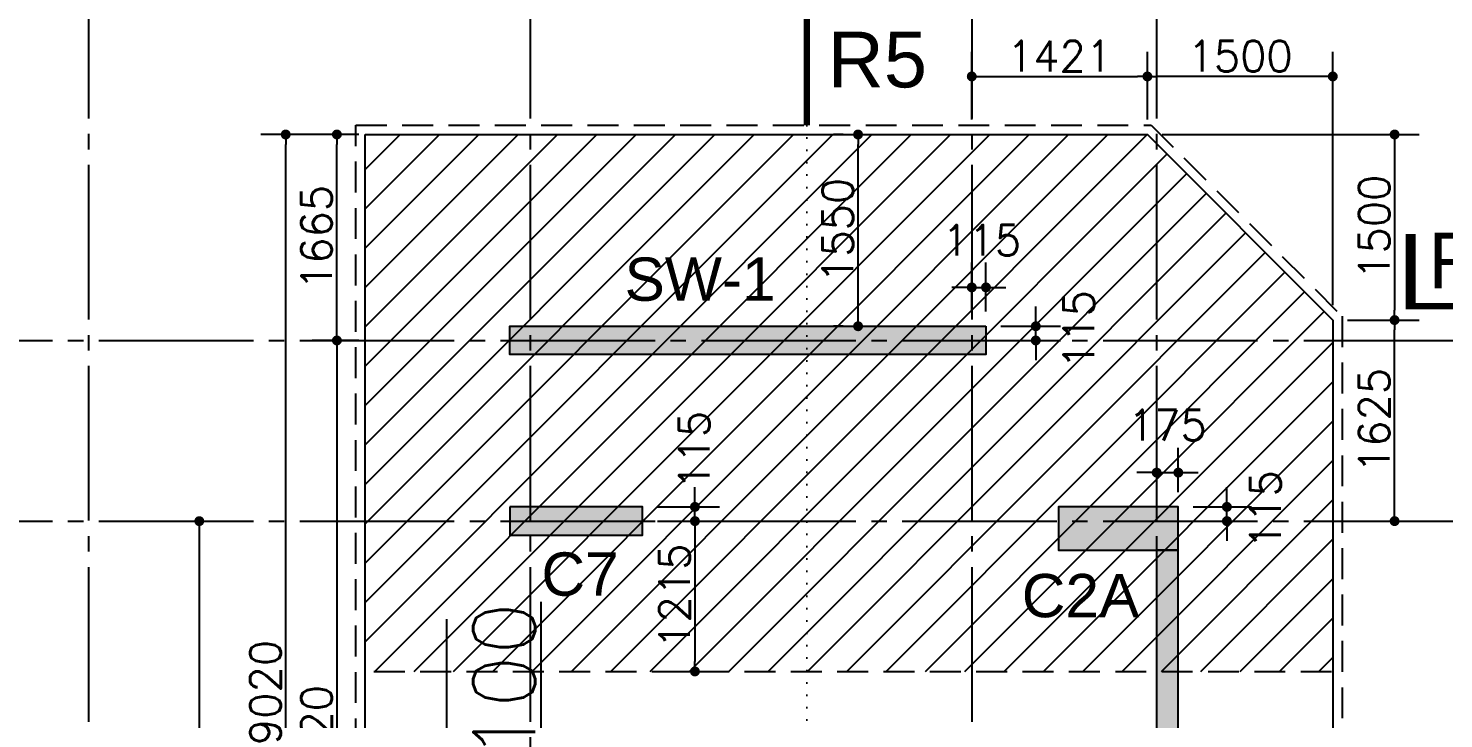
# Model space of a CAD drawing. Extents: x -200722 to 834823, y -494970 to 88783.
# Drawn here: x 272698 to 284150, y 28517 to 34097 of the extents above; entities that cross this region are included whole.
import ezdxf
from ezdxf.enums import TextEntityAlignment as Align

# ---------------------------------------------------------------- set-up
doc = ezdxf.new("R2010")
doc.units = 0
doc.header["$LTSCALE"] = 100
doc.header["$MEASUREMENT"] = 0
doc.header["$PDMODE"] = 34
for name, pattern in [('ACAD_ISO04W100', [30, 24, -3, 0, -3]), ('CL', [3.25, 2.5, -0.25, 0.25, -0.25]), ('DOT', [0.25, 0, -0.25]), ('HIDDEN', [0.375, 0.25, -0.125])]:
    doc.linetypes.add(name, pattern=pattern)
doc.layers.get('0').update_dxf_attribs({"linetype": 'CONTINUOUS'})
doc.layers.get('DEFPOINTS').update_dxf_attribs({"linetype": 'CONTINUOUS'})
for name, color, linetype in [('A-Grid', 5, 'ACAD_ISO04W100'), ('BEAM', 4, 'CONTINUOUS'), ('COL. SHED. STEEL.', 6, 'CONTINUOUS'), ('COL_H', 235, 'CONTINUOUS'), ('DIM', 3, 'CONTINUOUS'), ('F_EXEC', 3, 'HIDDEN'), ('F_FTG1', 11, 'CONTINUOUS'), ('TEXT', 2, 'CONTINUOUS')]:
    doc.layers.add(name, color=color, linetype=linetype)
doc.layers.add('HATCH', color=252, linetype='CONTINUOUS', lineweight=30)
doc.styles.add('AR', font='arial.ttf')
doc.styles.add('ROMANS', font='romans.shx')
doc.styles.get("Standard").update_dxf_attribs({"font": 'simplex.shx'})
doc.styles.add('TIMES-N', font='arial.ttf')
doc.dimstyles.new('01 S.K', dxfattribs={"dimtxt": 230, "dimasz": 100, "dimexe": 200, "dimexo": 100, "dimgap": 50, "dimtad": 1, "dimdec": 0, "dimzin": 0, "dimdsep": 46, "dimtxsty": 'Standard', "dimblk": 'DOT', "dimcen": 0.09, "dimclrd": 4, "dimclre": 4, "dimclrt": 4, "dimadec": 0, "dimazin": 0, "dimtfac": 1, "dimtdec": 0, "dimtofl": 0, "dimtmove": 0, "dimatfit": 3, "dimfxl": 2, "dimtolj": 1, "dimtzin": 0, "dimarcsym": 1})
doc.dimstyles.new('STANDARD$0', dxfattribs={"dimtxt": 2.5, "dimasz": 2.5, "dimexe": 2, "dimexo": 0.7, "dimgap": 0.9, "dimtad": 1, "dimdec": 0, "dimdsep": 46, "dimtxsty": 'ROMANS', "dimcen": 0.09, "dimclrd": 4, "dimclre": 4, "dimclrt": 3, "dimadec": 0, "dimazin": 0, "dimtfac": 1, "dimtdec": 0, "dimtmove": 0, "dimatfit": 3, "dimfxl": 1, "dimtolj": 1, "dimtzin": 0, "dimarcsym": 0})

# ---------------------------------------------------------------- blocks, each defined once
blk = doc.blocks.new('DOT')
at = {"color": 0, "linetype": 'ByBlock'}
blk.add_line((-0.5, 0), (-1, 0), dxfattribs=at)
at = {"color": 0, "linetype": 'ByBlock', "const_width": 0.5}
blk.add_lwpolyline([(-0.25, 0, 1), (0.25, 0, 1)], format="xyb", close=True, dxfattribs=at)
blk = doc.blocks.new('*D399')
at = {"layer": 'BEAM', "color": 0, "lineweight": -2, "transparency": 16777216}
for p, q in [((279292, 33239), (279212, 33239)), ((279412, 31769), (279412, 33159)), ((279292, 31689), (279212, 31689))]:
    blk.add_line(p, q, dxfattribs=at)
at = {"layer": 'DEFPOINTS', "color": 0, "lineweight": -3, "transparency": 16777216}
for p in [(279412, 33239, 7447), (279412, 33239), (279412, 31689, 7447)]:
    blk.add_point(p, dxfattribs=at)
at = {"layer": 'BEAM', "color": 0, "lineweight": -2, "transparency": 16777216, "xscale": 80, "yscale": 80, "zscale": 80}
for p, rotation in [((279412, 33239), 90), ((279412, 31689), 270)]:
    blk.add_blockref('DOT', p, dxfattribs=dict(at, rotation=rotation))
at = {"layer": 'BEAM', "color": 0, "transparency": 16777216, "insert": (279248, 32464), "char_height": 248, "attachment_point": 5, "rotation": 90}
blk.add_mtext('\\A1;1550', dxfattribs=at)
blk = doc.blocks.new('_DOT')
at = {"color": 0, "linetype": 'ByBlock'}
blk.add_line((-0.5, 0), (-1, 0), dxfattribs=at)
at = {"color": 0, "linetype": 'ByBlock', "const_width": 0.5}
blk.add_lwpolyline([(-0.25, 0, 1), (0.25, 0, 1)], format="xyb", close=True, dxfattribs=at)
blk = doc.blocks.new('*D410')
at = {"layer": 'BEAM', "color": 0, "lineweight": -2, "transparency": 16777216}
for p, q in [((280332, 31809), (280332, 32203)), ((280447, 31809), (280447, 32203)), ((280252, 32003), (280172, 32003)), ((280332, 32003), (280447, 32003)), ((280527, 32003), (280607, 32003))]:
    blk.add_line(p, q, dxfattribs=at)
at = {"layer": 'DEFPOINTS', "color": 0, "lineweight": -3, "transparency": 16777216}
for p in [(280447, 32003), (280332, 31689, 7447), (280447, 31689, 7447)]:
    blk.add_point(p, dxfattribs=at)
at = {"layer": 'BEAM', "color": 0, "lineweight": -2, "transparency": 16777216, "xscale": 80, "yscale": 80, "zscale": 80}
blk.add_blockref('DOT', (280332, 32003), dxfattribs=at)
at = {"layer": 'BEAM', "color": 0, "lineweight": -2, "transparency": 16777216, "xscale": 80, "yscale": 80, "zscale": 80, "rotation": 180}
blk.add_blockref('DOT', (280447, 32003), dxfattribs=at)
at = {"layer": 'BEAM', "color": 0, "transparency": 16777216, "insert": (280412, 32384), "char_height": 248, "attachment_point": 5}
blk.add_mtext('\\A1;115', dxfattribs=at)
blk = doc.blocks.new('*D411')
at = {"layer": 'BEAM', "color": 0, "lineweight": -2, "transparency": 16777216}
for p, q in [((280850, 31769), (280850, 31849)), ((280567, 31689), (281050, 31689)), ((280850, 31574), (280850, 31689)), ((280567, 31574), (281050, 31574)), ((280850, 31494), (280850, 31414))]:
    blk.add_line(p, q, dxfattribs=at)
at = {"layer": 'DEFPOINTS', "color": 0, "lineweight": -3, "transparency": 16777216}
for p in [(280447, 31689, 7447), (280850, 31689), (280447, 31574, 7447)]:
    blk.add_point(p, dxfattribs=at)
at = {"layer": 'BEAM', "color": 0, "lineweight": -2, "transparency": 16777216, "xscale": 80, "yscale": 80, "zscale": 80}
for p, rotation in [((280850, 31689), 270), ((280850, 31574), 90)]:
    blk.add_blockref('DOT', p, dxfattribs=dict(at, rotation=rotation))
at = {"layer": 'BEAM', "color": 0, "transparency": 16777216, "insert": (281198, 31662), "char_height": 248, "attachment_point": 5, "rotation": 90}
blk.add_mtext('\\A1;115', dxfattribs=at)
blk = doc.blocks.new('*D407')
at = {"layer": 'BEAM', "color": 0, "lineweight": -2, "transparency": 16777216}
for p, q in [((281828, 30349), (281828, 30706)), ((282003, 30349), (282003, 30706)), ((281748, 30506), (281668, 30506)), ((281828, 30506), (282003, 30506)), ((282083, 30506), (282163, 30506))]:
    blk.add_line(p, q, dxfattribs=at)
at = {"layer": 'DEFPOINTS', "color": 0, "lineweight": -3, "transparency": 16777216}
for p in [(282003, 30506), (281828, 30229, 7447), (282003, 30229, 7447)]:
    blk.add_point(p, dxfattribs=at)
at = {"layer": 'BEAM', "color": 0, "lineweight": -2, "transparency": 16777216, "xscale": 80, "yscale": 80, "zscale": 80}
blk.add_blockref('DOT', (281828, 30506), dxfattribs=at)
at = {"layer": 'BEAM', "color": 0, "lineweight": -2, "transparency": 16777216, "xscale": 80, "yscale": 80, "zscale": 80, "rotation": 180}
blk.add_blockref('DOT', (282003, 30506), dxfattribs=at)
at = {"layer": 'BEAM', "color": 0, "transparency": 16777216, "insert": (281915, 30890), "char_height": 248, "attachment_point": 5}
blk.add_mtext('\\A1;175', dxfattribs=at)
blk = doc.blocks.new('*D408')
at = {"layer": 'BEAM', "color": 0, "lineweight": -2, "transparency": 16777216}
for p, q in [((282396, 30309), (282396, 30389)), ((282123, 30229), (282596, 30229)), ((282396, 30114), (282396, 30229)), ((282123, 30114), (282596, 30114)), ((282396, 30034), (282396, 29954))]:
    blk.add_line(p, q, dxfattribs=at)
at = {"layer": 'DEFPOINTS', "color": 0, "lineweight": -3, "transparency": 16777216}
for p in [(282003, 30229, 7447), (282396, 30229), (282003, 30114, 7447)]:
    blk.add_point(p, dxfattribs=at)
at = {"layer": 'BEAM', "color": 0, "lineweight": -2, "transparency": 16777216, "xscale": 80, "yscale": 80, "zscale": 80}
for p, rotation in [((282396, 30229), 270), ((282396, 30114), 90)]:
    blk.add_blockref('DOT', p, dxfattribs=dict(at, rotation=rotation))
at = {"layer": 'BEAM', "color": 0, "transparency": 16777216, "insert": (282708, 30206), "char_height": 248, "attachment_point": 5, "rotation": 90}
blk.add_mtext('\\A1;115', dxfattribs=at)
blk = doc.blocks.new('*D409')
at = {"layer": 'BEAM', "color": 0, "lineweight": -2, "transparency": 16777216}
for p, q in [((278092, 30309), (278092, 30389)), ((277789, 30229), (278292, 30229)), ((278092, 30114), (278092, 30229)), ((277789, 30114), (278292, 30114)), ((278092, 30034), (278092, 29954))]:
    blk.add_line(p, q, dxfattribs=at)
at = {"layer": 'DEFPOINTS', "color": 0, "lineweight": -3, "transparency": 16777216}
for p in [(277669, 30229, 7447), (278092, 30229), (277669, 30114, 7447)]:
    blk.add_point(p, dxfattribs=at)
at = {"layer": 'BEAM', "color": 0, "lineweight": -2, "transparency": 16777216, "xscale": 80, "yscale": 80, "zscale": 80}
for p, rotation in [((278092, 30229), 270), ((278092, 30114), 90)]:
    blk.add_blockref('DOT', p, dxfattribs=dict(at, rotation=rotation))
at = {"layer": 'BEAM', "color": 0, "transparency": 16777216, "insert": (278086, 30687), "char_height": 248, "attachment_point": 5, "rotation": 90}
blk.add_mtext('\\A1;115', dxfattribs=at)
blk = doc.blocks.new('*D403')
at = {"layer": 'BEAM', "color": 0, "lineweight": -2, "transparency": 16777216}
for p, q in [((277789, 30114), (278292, 30114)), ((278092, 30034), (278092, 28979)), ((277789, 28899), (278292, 28899))]:
    blk.add_line(p, q, dxfattribs=at)
at = {"layer": 'DEFPOINTS', "color": 0, "lineweight": -3, "transparency": 16777216}
for p in [(277669, 30114, 7447), (277669, 28899, 7447), (278092, 28899)]:
    blk.add_point(p, dxfattribs=at)
at = {"layer": 'BEAM', "color": 0, "lineweight": -2, "transparency": 16777216, "xscale": 80, "yscale": 80, "zscale": 80}
for p, rotation in [((278092, 30114), 90), ((278092, 28899), 270)]:
    blk.add_blockref('DOT', p, dxfattribs=dict(at, rotation=rotation))
at = {"layer": 'BEAM', "color": 0, "transparency": 16777216, "insert": (277928, 29507), "char_height": 248, "attachment_point": 5, "rotation": 90}
blk.add_mtext('\\A1;1215', dxfattribs=at)
blk = doc.blocks.new('*D803')
at = {"layer": 'BEAM', "color": 0, "lineweight": -2, "transparency": 16777216}
for p, q in [((274082, 30034), (274082, 25234)), ((274202, 30114), (274282, 30114)), ((273962, 25154), (273882, 25154))]:
    blk.add_line(p, q, dxfattribs=at)
at = {"layer": 'DEFPOINTS', "color": 0, "lineweight": -3, "transparency": 16777216}
for p in [(274082, 30114, 7447), (274082, 25154, 7447), (274082, 25154)]:
    blk.add_point(p, dxfattribs=at)
at = {"layer": 'BEAM', "color": 0, "lineweight": -2, "transparency": 16777216, "xscale": 80, "yscale": 80, "zscale": 80}
for p, rotation in [((274082, 30114), 90), ((274082, 25154), 270)]:
    blk.add_blockref('DOT', p, dxfattribs=dict(at, rotation=rotation))
at = {"layer": 'BEAM', "color": 0, "transparency": 16777216, "insert": (273918, 27634), "char_height": 248, "attachment_point": 5, "rotation": 90}
blk.add_mtext('\\A1;4960', dxfattribs=at)
blk = doc.blocks.new('*D862')
at = {"layer": 'BEAM', "color": 0, "lineweight": -2, "transparency": 16777216}
for p, q in [((275374, 31574), (274995, 31574)), ((275195, 31494), (275195, 25234)), ((275374, 25154), (274995, 25154))]:
    blk.add_line(p, q, dxfattribs=at)
at = {"layer": 'DEFPOINTS', "color": 0, "lineweight": -3, "transparency": 16777216}
for p in [(275494, 31574, 7447), (275195, 25154), (275494, 25154, 7447)]:
    blk.add_point(p, dxfattribs=at)
at = {"layer": 'BEAM', "color": 0, "lineweight": -2, "transparency": 16777216, "xscale": 80, "yscale": 80, "zscale": 80}
for p, rotation in [((275195, 31574), 90), ((275195, 25154), 270)]:
    blk.add_blockref('DOT', p, dxfattribs=dict(at, rotation=rotation))
at = {"layer": 'BEAM', "color": 0, "transparency": 16777216, "insert": (275031, 28364), "char_height": 248, "attachment_point": 5, "rotation": 90}
blk.add_mtext('\\A1;6420', dxfattribs=at)
blk = doc.blocks.new('*D863')
at = {"layer": 'BEAM', "color": 0, "lineweight": -2, "transparency": 16777216}
for p, q in [((275374, 33239), (274995, 33239)), ((275195, 31654), (275195, 33159)), ((275374, 31574), (274995, 31574))]:
    blk.add_line(p, q, dxfattribs=at)
at = {"layer": 'DEFPOINTS', "color": 0, "lineweight": -3, "transparency": 16777216}
for p in [(275195, 33239), (275494, 33239, 7447), (275494, 31574, 7447)]:
    blk.add_point(p, dxfattribs=at)
at = {"layer": 'BEAM', "color": 0, "lineweight": -2, "transparency": 16777216, "xscale": 80, "yscale": 80, "zscale": 80}
for p, rotation in [((275195, 33239), 90), ((275195, 31574), 270)]:
    blk.add_blockref('DOT', p, dxfattribs=dict(at, rotation=rotation))
at = {"layer": 'BEAM', "color": 0, "transparency": 16777216, "insert": (275031, 32407), "char_height": 248, "attachment_point": 5, "rotation": 90}
blk.add_mtext('\\A1;1665', dxfattribs=at)
blk = doc.blocks.new('*D864')
at = {"layer": 'BEAM', "color": 0, "lineweight": -2, "transparency": 16777216}
for p, q in [((275374, 33239), (274581, 33239)), ((274781, 24299), (274781, 33159)), ((275374, 24219), (274581, 24219))]:
    blk.add_line(p, q, dxfattribs=at)
at = {"layer": 'DEFPOINTS', "color": 0, "lineweight": -3, "transparency": 16777216}
for p in [(274781, 33239), (275494, 33239, 7447), (275494, 24219, 7447)]:
    blk.add_point(p, dxfattribs=at)
at = {"layer": 'BEAM', "color": 0, "lineweight": -2, "transparency": 16777216, "xscale": 80, "yscale": 80, "zscale": 80}
for p, rotation in [((274781, 33239), 90), ((274781, 24219), 270)]:
    blk.add_blockref('DOT', p, dxfattribs=dict(at, rotation=rotation))
at = {"layer": 'BEAM', "color": 0, "transparency": 16777216, "insert": (274617, 28729), "char_height": 248, "attachment_point": 5, "rotation": 90}
blk.add_mtext('\\A1;9020', dxfattribs=at)
blk = doc.blocks.new('*D1105')
at = {"layer": 'BEAM', "color": 0, "lineweight": -2, "transparency": 16777216}
for p, q in [((281753, 33359), (281753, 33908)), ((283253, 31859), (283253, 33908)), ((283173, 33708), (281833, 33708))]:
    blk.add_line(p, q, dxfattribs=at)
at = {"layer": 'DEFPOINTS', "color": 0, "lineweight": -3, "transparency": 16777216}
for p in [(281753, 33708), (281753, 33239, 7447), (283253, 31739, 7447)]:
    blk.add_point(p, dxfattribs=at)
at = {"layer": 'BEAM', "color": 0, "lineweight": -2, "transparency": 16777216, "xscale": 80, "yscale": 80, "zscale": 80, "rotation": 180}
blk.add_blockref('DOT', (281753, 33708), dxfattribs=at)
at = {"layer": 'BEAM', "color": 0, "lineweight": -2, "transparency": 16777216, "xscale": 80, "yscale": 80, "zscale": 80}
blk.add_blockref('DOT', (283253, 33708), dxfattribs=at)
at = {"layer": 'BEAM', "color": 0, "transparency": 16777216, "insert": (282503, 33872), "char_height": 248, "attachment_point": 5}
blk.add_mtext('\\A1;1500', dxfattribs=at)
blk = doc.blocks.new('*D1106')
at = {"layer": 'BEAM', "color": 0, "lineweight": -2, "transparency": 16777216}
for p, q in [((281873, 33239), (283953, 33239)), ((283753, 33159), (283753, 31819)), ((283373, 31739), (283953, 31739))]:
    blk.add_line(p, q, dxfattribs=at)
at = {"layer": 'DEFPOINTS', "color": 0, "lineweight": -3, "transparency": 16777216}
for p in [(281753, 33239, 7447), (283253, 31739, 7447), (283753, 31739)]:
    blk.add_point(p, dxfattribs=at)
at = {"layer": 'BEAM', "color": 0, "lineweight": -2, "transparency": 16777216, "xscale": 80, "yscale": 80, "zscale": 80}
for p, rotation in [((283753, 33239), 90), ((283753, 31739), 270)]:
    blk.add_blockref('DOT', p, dxfattribs=dict(at, rotation=rotation))
at = {"layer": 'BEAM', "color": 0, "transparency": 16777216, "insert": (283589, 32489), "char_height": 248, "attachment_point": 5, "rotation": 90}
blk.add_mtext('\\A1;1500', dxfattribs=at)
blk = doc.blocks.new('*D1107')
at = {"layer": 'BEAM', "color": 0, "lineweight": -2, "transparency": 16777216}
for p, q in [((283373, 31739), (283953, 31739)), ((283753, 30194), (283753, 31659)), ((283373, 30114), (283953, 30114))]:
    blk.add_line(p, q, dxfattribs=at)
at = {"layer": 'DEFPOINTS', "color": 0, "lineweight": -3, "transparency": 16777216}
for p in [(283253, 31739, 7447), (283753, 31739), (283253, 30114, 7447)]:
    blk.add_point(p, dxfattribs=at)
at = {"layer": 'BEAM', "color": 0, "lineweight": -2, "transparency": 16777216, "xscale": 80, "yscale": 80, "zscale": 80}
for p, rotation in [((283753, 31739), 90), ((283753, 30114), 270)]:
    blk.add_blockref('DOT', p, dxfattribs=dict(at, rotation=rotation))
at = {"layer": 'BEAM', "color": 0, "transparency": 16777216, "insert": (283589, 30927), "char_height": 248, "attachment_point": 5, "rotation": 90}
blk.add_mtext('\\A1;1625', dxfattribs=at)
blk = doc.blocks.new('*D1104')
at = {"layer": 'BEAM', "color": 0, "lineweight": -2, "transparency": 16777216}
for p, q in [((280332, 33359), (280332, 33908)), ((281753, 33359), (281753, 33908)), ((280412, 33708), (281673, 33708))]:
    blk.add_line(p, q, dxfattribs=at)
at = {"layer": 'DEFPOINTS', "color": 0, "lineweight": -3, "transparency": 16777216}
for p in [(281753, 33708), (280332, 33239, 7447), (281753, 33239, 7447)]:
    blk.add_point(p, dxfattribs=at)
at = {"layer": 'BEAM', "color": 0, "lineweight": -2, "transparency": 16777216, "xscale": 80, "yscale": 80, "zscale": 80, "rotation": 180}
blk.add_blockref('DOT', (280332, 33708), dxfattribs=at)
at = {"layer": 'BEAM', "color": 0, "lineweight": -2, "transparency": 16777216, "xscale": 80, "yscale": 80, "zscale": 80}
blk.add_blockref('DOT', (281753, 33708), dxfattribs=at)
at = {"layer": 'BEAM', "color": 0, "transparency": 16777216, "insert": (281042, 33872), "char_height": 248, "attachment_point": 5}
blk.add_mtext('\\A1;1421', dxfattribs=at)
blk = doc.blocks.new('*D3074')
at = {"color": 4, "lineweight": -2, "ltscale": 0.4, "transparency": 16777216}
for p, q in [((276849, 28071), (276849, 29462)), ((276749, 27971), (277049, 27971)), ((276749, 27871), (277049, 27871)), ((276849, 27771), (276849, 27671))]:
    blk.add_line(p, q, dxfattribs=at)
at = {"layer": 'DEFPOINTS', "color": 0, "lineweight": -3, "ltscale": 0.4, "transparency": 16777216}
for p in [(276256, 27971), (276849, 27971), (276256, 27871)]:
    blk.add_point(p, dxfattribs=at)
at = {"color": 4, "lineweight": -2, "ltscale": 0.4, "transparency": 16777216, "xscale": 100, "yscale": 100, "zscale": 100}
for p, rotation in [((276849, 27971), 270), ((276849, 27871), 90)]:
    blk.add_blockref('_DOT', p, dxfattribs=dict(at, rotation=rotation))
at = {"color": 4, "lineweight": -3, "ltscale": 0.4, "transparency": 16777216, "insert": (276549, 28817), "char_height": 500, "attachment_point": 5, "rotation": 90}
blk.add_mtext('\\A1;100', dxfattribs=at)

msp = doc.modelspace()

# ---------------------------------------------------------------- hatches: boundary and pattern name
at = {"layer": 'COL_H', "ltscale": 0.4, "true_color": 0x000000}
for points in [[(280446.6, 31689.4), (280446.6, 31459.4), (276593.6, 31459.4), (276593.6, 31689.4)], [(276593.6, 30229.4), (276593.6, 29999.4), (277668.6, 29999.4), (277668.6, 30229.4)], [(282002.6, 29879.4), (282002.6, 30229.4), (281032.6, 30229.4), (281032.6, 29879.4)], [(282002.6, 26139.4), (282002.6, 29879.4), (281827.6, 29879.4), (281827.6, 26139.4)]]:
    msp.add_hatch(color=18, dxfattribs=at).paths.add_polyline_path(points)
at = {"layer": 'HATCH', "lineweight": -3, "ltscale": 0.4, "true_color": 0x000000}
h = msp.add_hatch(dxfattribs=at)
h.set_pattern_fill('ANSI31', color=18, scale=1800, style=0)
h.paths.add_polyline_path([(283252.6, 31739.4), (281752.6, 33239.4), (275423.6, 33239.4), (275423.6, 28899.4), (283252.6, 28899.4)])

# ---------------------------------------------------------------- linework, layer by layer
at = {"color": 1, "linetype": 'DOT', "ltscale": 4}
msp.add_line((278997, 33312.2), (278997, 23228.3), dxfattribs=at)
at = {"color": 5, "lineweight": -3, "ltscale": 0.4}
msp.add_line((276083, 29321.3), (276083, 27971.3), dxfattribs=at)
at = {"layer": 'A-Grid', "color": 8, "linetype": 'CL', "ltscale": 5}
for p, q in [((224519.6, 31574.4, 7446.6), (327010.7, 31574.4, 7446.6)), ((224519.6, 30114.4, 7446.6), (327010.7, 30114.4, 7446.6))]:
    msp.add_line(p, q, dxfattribs=at)
at = {"layer": 'A-Grid', "color": 8, "linetype": 'CL', "ltscale": 5, "elevation": 7446.6}
for points in [[(273185.6, 62242.9), (273185.6, -9708.8)], [(276758.6, 62242.9), (276758.6, -9708.8)], [(280331.6, 62242.9), (280331.6, -9708.8)], [(281827.6, 62242.9), (281827.6, -9708.8)]]:
    msp.add_lwpolyline(points, dxfattribs=at)
at = {"layer": 'COL. SHED. STEEL.', "color": 18, "ltscale": 500, "true_color": 0x000000, "elevation": 7446.6}
for points in [[(280446.6, 31689.4), (280446.6, 31459.4), (276593.6, 31459.4), (276593.6, 31689.4), (280446.6, 31689.4)], [(276593.6, 30229.4), (276593.6, 29999.4), (277668.6, 29999.4), (277668.6, 30229.4), (276593.6, 30229.4)], [(282002.6, 29879.4), (282002.6, 30229.4), (281032.6, 30229.4), (281032.6, 29879.4), (282002.6, 29879.4)], [(282002.6, 26139.4), (282002.6, 29879.4), (281827.6, 29879.4), (281827.6, 26139.4), (282002.6, 26139.4)]]:
    msp.add_lwpolyline(points, dxfattribs=at)
at = {"layer": 'DIM', "color": 1}
for points in [[(279580.1, 34301.3, 80, 80, 0), (278997, 34301.3, 50, 50, 0), (278997, 33312.2, 50, 50, 0)], [(283883, 32434.2, 80, 80, 0), (283883, 31851.1, 50, 50, 0), (284872.2, 31851.1, 50, 50, 0)]]:
    msp.add_lwpolyline(points, format="xyseb", dxfattribs=at)
at = {"layer": 'F_EXEC', "color": 18, "ltscale": 10, "true_color": 0x000000}
msp.add_line((275348.6, 24144.4, 7446.6), (275348.6, 33314.4, 7446.6), dxfattribs=at)
at = {"layer": 'F_EXEC', "color": 18, "ltscale": 10, "true_color": 0x000000, "elevation": 7446.6}
msp.add_lwpolyline([(275348.6, 33314.4), (281783.7, 33314.4), (283327.6, 31770.4), (283327.6, 25944.4)], dxfattribs=at)
at = {"layer": 'F_FTG1', "color": 18, "ltscale": 0.4, "true_color": 0x000000}
msp.add_line((275423.6, 24219.4, 7446.6), (275423.6, 33239.4, 7446.6), dxfattribs=at)
at = {"layer": 'F_FTG1', "color": 18, "linetype": 'HIDDEN', "ltscale": 10, "true_color": 0x000000}
msp.add_line((275493.6, 28899.4, 7446.6), (283252.6, 28899.4, 7446.6), dxfattribs=at)
at = {"layer": 'F_FTG1', "color": 18, "ltscale": 0.4, "true_color": 0x000000, "elevation": 7446.6}
msp.add_lwpolyline([(275423.6, 33239.4), (281752.6, 33239.4), (283252.6, 31739.4), (283252.6, 24219.4)], dxfattribs=at)

# ---------------------------------------------------------------- texts
at = {"layer": 'TEXT', "color": 18, "true_color": 0x000000, "style": 'TIMES-N'}
for s, p in [('R5', (279166.5, 33844.5)), ('R2', (284024.9, 32221.6))]:
    msp.add_text(s, height=450, dxfattribs=at).set_placement(p, align=Align.MIDDLE_LEFT)
at = {"layer": 'TEXT', "color": 18, "true_color": 0x000000, "style": 'AR'}
for s, p in [('SW-1', (277522.7, 31894.7, 3998.7)), ('C7', (276850.1, 29511, 550.6)), ('C2A', (280736.6, 29337, 3998.7))]:
    msp.add_text(s, height=350, dxfattribs=at).set_placement(p)

# ---------------------------------------------------------------- dimensions: what is measured, and where the dimension line sits
at = {"color": 18, "lineweight": -3, "ltscale": 0.4, "true_color": 0x000000}
dim = msp.add_aligned_dim(p1=(276256.2, 27871.3), p2=(276256.2, 27971.3), distance=-592.5, dimstyle='01 S.K', override={"dimtxt": 500, "dimfxl": 100, "dimfxlon": 1}, dxfattribs=at)
dim.commit()
dim.dimension.update_dxf_attribs({"geometry": '*D3074', "text_midpoint": (276548.7, 28816.6)})
at = {"layer": 'BEAM', "color": 18, "true_color": 0x000000}
for base, p1, p2, angle, picture, middle in [((281752.6, 33707.8), (280331.6, 33239.4, 7446.6), (281752.6, 33239.4, 7446.6), 180, '*D1104', (281042.1, 33871.8)), ((274781, 33239.4), (275493.6, 24219.4, 7446.6), (275493.6, 33239.4, 7446.6), 90, '*D864', (274617, 28729.4)), ((275194.9, 33239.4), (275493.6, 31574.4, 7446.6), (275493.6, 33239.4, 7446.6), 90, '*D863', (275030.9, 32406.9)), ((279411.7, 33239.4), (279411.7, 31689.4, 7446.6), (279411.7, 33239.4, 7446.6), 90, '*D399', (279247.7, 32464.4)), ((283752.9, 31739.4), (281752.6, 33239.4, 7446.6), (283252.6, 31739.4, 7446.6), 90, '*D1106', (283588.9, 32489.4)), ((283752.9, 31739.4), (283252.6, 30114.4, 7446.6), (283252.6, 31739.4, 7446.6), 270, '*D1107', (283588.9, 30926.9)), ((275194.9, 25154.4), (275493.6, 31574.4, 7446.6), (275493.6, 25154.4, 7446.6), 90, '*D862', (275030.9, 28364.4)), ((274081.9, 25154.4), (274081.9, 30114.4, 7446.6), (274081.9, 25154.4, 7446.6), 270, '*D803', (273917.9, 27634.4)), ((278091.6, 28899.4, -7446.6), (277668.6, 30114.4), (277668.6, 28899.4), 90, '*D403', (277927.6, 29506.9, -7446.6))]:
    dim = msp.add_linear_dim(base=base, p1=p1, p2=p2, angle=angle, dimstyle='STANDARD$0', override={"dimscale": 8, "dimtxt": 31, "dimasz": 10, "dimexe": 25, "dimexo": 15, "dimgap": 5, "dimzin": 3, "dimtxsty": 'Standard', "dimblk": 'DOT', "dimcen": 3, "dimdle": 1, "dimclrd": 0, "dimclre": 0, "dimclrt": 0, "dimtmove": 2, "dimldrblk": 'DOT', "dimtzin": 3}, dxfattribs=at)
    dim.commit()
    dim.dimension.update_dxf_attribs({"geometry": picture, "text_midpoint": middle})
for base, p1, p2, picture, middle in [((281752.6, 33707.8), (283252.6, 31739.4, 7446.6), (281752.6, 33239.4, 7446.6), '*D1105', (282502.6, 33871.8)), ((282002.6, 30505.9), (281827.6, 30229.4, 7446.6), (282002.6, 30229.4, 7446.6), '*D407', (281915.1, 30889.9))]:
    dim = msp.add_linear_dim(base=base, p1=p1, p2=p2, dimstyle='STANDARD$0', override={"dimscale": 8, "dimtxt": 31, "dimasz": 10, "dimexe": 25, "dimexo": 15, "dimgap": 5, "dimzin": 3, "dimtxsty": 'Standard', "dimblk": 'DOT', "dimcen": 3, "dimdle": 1, "dimclrd": 0, "dimclre": 0, "dimclrt": 0, "dimtmove": 2, "dimldrblk": 'DOT', "dimtzin": 3}, dxfattribs=at)
    dim.commit()
    dim.dimension.update_dxf_attribs({"geometry": picture, "text_midpoint": middle})
dim = msp.add_linear_dim(base=(280446.6, 32003.4), p1=(280331.6, 31689.4, 7446.6), p2=(280446.6, 31689.4, 7446.6), dimstyle='STANDARD$0', override={"dimscale": 8, "dimtxt": 31, "dimasz": 10, "dimexe": 25, "dimexo": 15, "dimgap": 5, "dimzin": 3, "dimtxsty": 'Standard', "dimblk": 'DOT', "dimcen": 3, "dimdle": 1, "dimclrd": 0, "dimclre": 0, "dimclrt": 0, "dimtmove": 2, "dimldrblk": 'DOT', "dimtzin": 3}, dxfattribs=at)
dim.commit()
dim.dimension.update_dxf_attribs({"geometry": '*D410', "text_midpoint": (280411.8, 32384.4), "dimtype": 160})
for base, p1, p2, picture, middle in [((280850.1, 31689.4), (280446.6, 31574.4, 7446.6), (280446.6, 31689.4, 7446.6), '*D411', (281197.6, 31662.1)), ((278091.6, 30229.4), (277668.6, 30114.4, 7446.6), (277668.6, 30229.4, 7446.6), '*D409', (278085.6, 30686.9)), ((282396.2, 30229.4), (282002.6, 30114.4, 7446.6), (282002.6, 30229.4, 7446.6), '*D408', (282708.3, 30205.7))]:
    dim = msp.add_linear_dim(base=base, p1=p1, p2=p2, angle=90, dimstyle='STANDARD$0', override={"dimscale": 8, "dimtxt": 31, "dimasz": 10, "dimexe": 25, "dimexo": 15, "dimgap": 5, "dimzin": 3, "dimtxsty": 'Standard', "dimblk": 'DOT', "dimcen": 3, "dimdle": 1, "dimclrd": 0, "dimclre": 0, "dimclrt": 0, "dimtmove": 2, "dimldrblk": 'DOT', "dimtzin": 3}, dxfattribs=at)
    dim.commit()
    dim.dimension.update_dxf_attribs({"geometry": picture, "text_midpoint": middle, "dimtype": 160})

doc.saveas('drawing.dxf')
